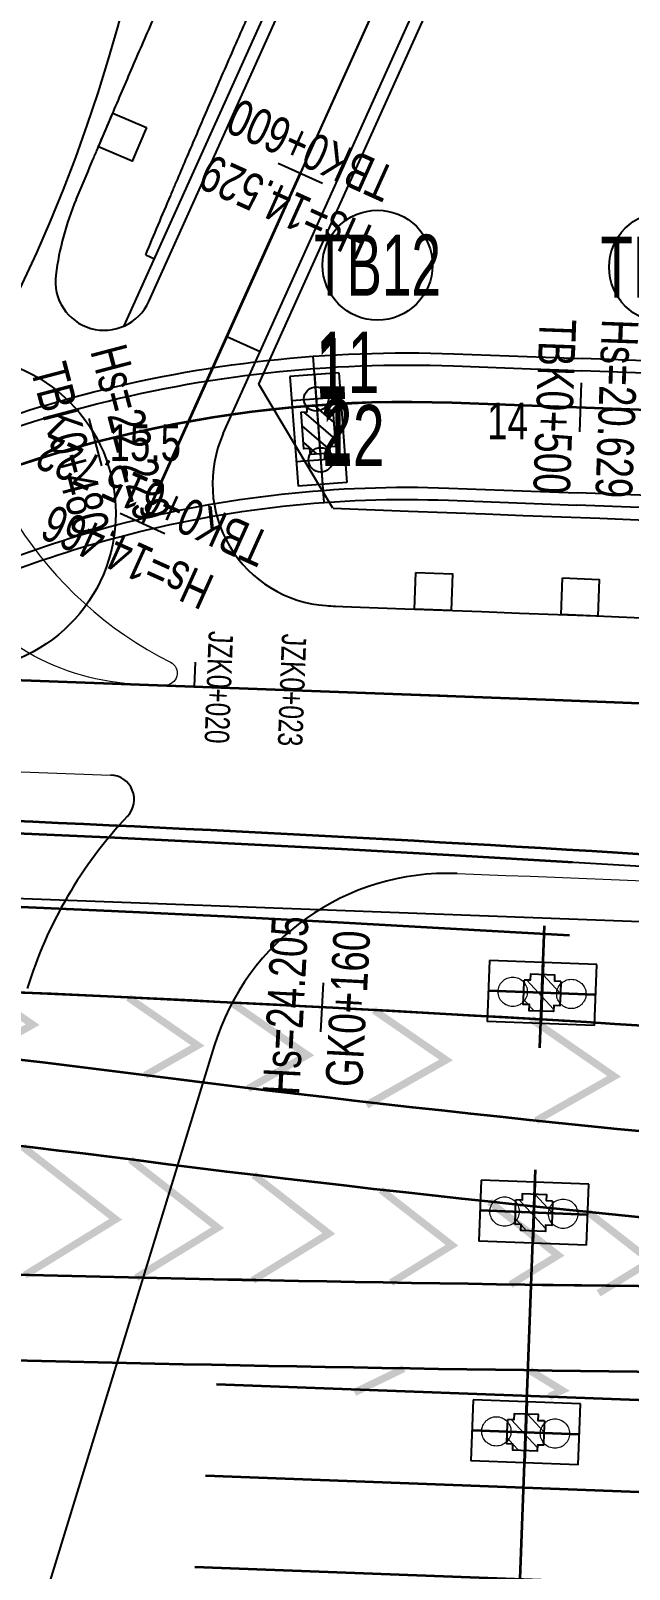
# Model space of a CAD drawing. Extents: x 0 to 558779, y 0 to 2762081.
# Drawn here: x 519949.3 to 519973.8, y 2757649.2 to 2757712.2 of the extents above; entities that cross this region are included whole.
import ezdxf
from ezdxf.enums import TextEntityAlignment as Align

# ---------------------------------------------------------------- set-up
doc = ezdxf.new("R2010")
doc.units = 0
doc.header["$LTSCALE"] = 20
for name, pattern in [('CENTER', [2, 1.25, -0.25, 0.25, -0.25]), ('DASHED', [19.05, 12.7, -6.35]), ('HIDDEN', [0.375, 0.25, -0.125])]:
    doc.linetypes.add(name, pattern=pattern)
for name, color, linetype in [('B-标线', 8, 'Continuous'), ('DL-中心线', 10, 'Continuous'), ('DL-人行道边线', 1, 'Continuous'), ('DL-树池', 110, 'Continuous'), ('DL-非机动车道边线', 6, 'Continuous'), ('L-主桥边线', 240, 'Continuous'), ('L-洛秀互通匝道边线', 140, 'Continuous'), ('L-脊线', 222, 'Continuous'), ('L-辅路绿化带', 3, 'Continuous'), ('Pile-JZ', 7, 'Continuous'), ('QL-主线桥墩', 191, 'Continuous'), ('QL-分孔线', 4, 'Continuous'), ('QL-墩号', 6, 'Continuous'), ('QL-桥墩', 191, 'Continuous'), ('QL-桥跨数值', 6, 'Continuous'), ('RD-红线', 230, 'Continuous'), ('XW_G', 7, 'Continuous'), ('XW_J', 7, 'Continuous'), ('XW_JZ', 7, 'Continuous'), ('XW_JZ-江城大道左辅路', 7, 'Continuous'), ('XW_TB', 7, 'Continuous'), ('XW_辅助2', 7, 'Continuous'), ('XW_辅助线', 7, 'Continuous'), ('YD-G2', 96, 'Continuous'), ('主线墩中心线', 6, 'Continuous'), ('主线墩号', 1, 'Continuous'), ('桩号-G', 7, 'Continuous'), ('桩号-TB', 7, 'Continuous'), ('点划线', 6, 'CENTER'), ('粗实线', 1, 'Continuous'), ('设计高-G', 7, 'Continuous'), ('设计高-TB', 7, 'Continuous'), ('设计高-地面高-G', 7, 'Continuous'), ('设计高-地面高-TB', 7, 'Continuous')]:
    doc.layers.add(name, color=color, linetype=linetype)
doc.layers.add('偏心', color=4, linetype='Continuous', plot=False)
doc.layers.add('坐标标注', color=6, linetype='Continuous', plot=False)
doc.layers.add('构造细实', color=5, linetype='Continuous', lineweight=15)
doc.layers.add('细虚线', color=2, linetype='DASHED', lineweight=15)
doc.styles.get("Standard").update_dxf_attribs({"font": 'fsdb_e.shx', "width": 0.7, "bigfont": 'hzdx.shx'})

# ---------------------------------------------------------------- blocks, each defined once
blk = doc.blocks.new('shuchi01')
at = {"layer": 'DL-树池', "color": 3}
blk.add_lwpolyline([(-0.75, 1.5), (0.75, 1.5), (0.75, 0), (-0.75, 0)], close=True, dxfattribs=at)
blk = doc.blocks.new('独柱墩')
at = {"layer": '构造细实'}
h = blk.add_hatch(dxfattribs=at)
h.set_pattern_fill('ANSI31', color=4, scale=0.2, angle=-1e-14, style=0)
h.paths.add_polyline_path([(-0.5, 0.75), (0, 0.75), (0.5, 0.75), (0.5, 0.5), (0.75, 0.5), (0.75, -0.5), (0.5, -0.5), (0.5, -0.75), (0, -0.75), (-0.5, -0.75), (-0.5, -0.5), (-0.75, -0.5), (-0.75, 0.5), (-0.5, 0.5)])
at = {"layer": '点划线', "lineweight": 35, "ltscale": 0.2}
for p, q in [((0, 2.2), (0, -2.2)), ((-1.25, 0), (1.25, 0))]:
    blk.add_line(p, q, dxfattribs=at)
at = {"layer": '粗实线'}
for p, q in [((-1.25, 2.2), (-1.25, -2.2)), ((1.25, 2.2), (-1.25, 2.2)), ((1.25, 2.2), (1.25, -2.2)), ((-1.25, -2.2), (1.25, -2.2))]:
    blk.add_line(p, q, dxfattribs=at)
at = {"layer": '粗实线', "color": 4}
for points in [[(-0.5, 0.75), (-0.5, 0.5), (-0.75, 0.5), (-0.75, -0.5), (-0.5, -0.5), (-0.5, -0.75)], [(-0.5, 0.75), (0, 0.75), (0.5, 0.75), (0.5, 0.5), (0.75, 0.5), (0.75, -0.5), (0.5, -0.5), (0.5, -0.75), (0, -0.75), (-0.5, -0.75)]]:
    blk.add_lwpolyline(points, dxfattribs=at)
at = {"layer": '细虚线', "ltscale": 5}
for centre in [(0, 1.2), (0, -1.2)]:
    blk.add_circle(centre, 0.6, dxfattribs=at)
blk = doc.blocks.new('主线桥墩10.09')
at = {"layer": 'L-主桥边线', "lineweight": 35, "ltscale": 2, "flags": 128}
blk.add_lwpolyline([(3016.2726, -324.8518, -0.0067509), (2959.7417, -321.8524, 0.0059351), (2926.4729, -320.0327, 0.0059351)], format="xyb", dxfattribs=at)
at = {"layer": '主线墩中心线', "linetype": 'CENTER', "lineweight": 35}
blk.add_line((2948.184, -359.346), (2949.6047, -321.214), dxfattribs=at)
at = {"layer": '主线墩号', "rotation": 267.8662511249717}
for p in [(2949.3847, -327.1184), (2949.0497, -336.1121), (2948.7146, -345.1059)]:
    blk.add_blockref('独柱墩', p, dxfattribs=at)
blk = doc.blocks.new('(6-1)6.0m花瓶墩单排桩2根1.0')
h = blk.add_hatch()
h.set_pattern_fill('ANSI31', color=3, scale=0.15, angle=180)
h.paths.add_polyline_path([(1, 0.4), (1, -0.4), (0.75, -0.4), (0.75, -0.65), (-0.75, -0.65), (-0.75, -0.4), (-1, -0.4), (-1, 0.4), (-0.75, 0.4), (-0.75, 0.65), (0.75, 0.65), (0.75, 0.4)])
at = {"layer": 'QL-桥墩', "color": 1}
for p, q in [((-2.25, 1), (-2.25, -1)), ((-2.25, 1), (2.25, 1)), ((2.25, 1), (2.25, -1)), ((-2.25, -1), (2.25, -1))]:
    blk.add_line(p, q, dxfattribs=at)
at = {"layer": 'QL-桥墩', "color": 3, "linetype": 'CENTER'}
for p, q in [((-1.25, 1), (-1.25, -1)), ((1.25, 1), (1.25, -1)), ((-2.25, 0), (2.25, 0))]:
    blk.add_line(p, q, dxfattribs=at)
at = {"layer": 'QL-桥墩', "color": 1}
blk.add_lwpolyline([(1, 0.4), (1, -0.4), (0.75, -0.4), (0.75, -0.65), (-0.75, -0.65), (-0.75, -0.4), (-1, -0.4), (-1, 0.4), (-0.75, 0.4), (-0.75, 0.65), (0.75, 0.65), (0.75, 0.4)], close=True, dxfattribs=at)
at = {"layer": 'QL-桥墩', "color": 3}
for centre in [(-1.25, 0), (1.25, 0)]:
    blk.add_circle(centre, 0.5, dxfattribs=at)

msp = doc.modelspace()

# ---------------------------------------------------------------- linework, layer by layer
at = {"layer": 'B-标线', "linetype": 'HIDDEN', "lineweight": 35, "ltscale": 5, "flags": 128}
for points in [[(518722.616, 2757735.5), (518950.258, 2757708.661, 0.020032), (519308.329, 2757680.927), (521004.334, 2757617.737)], [(518722.177, 2757731.776), (518949.819, 2757704.937, 0.020032), (519308.189, 2757677.18), (521004.194, 2757613.99)], [(518721.738, 2757728.051), (518949.38, 2757701.213, 0.020032), (519308.05, 2757673.433), (521004.055, 2757610.243)], [(520121.318, 2757671.401), (520041.862, 2757674.362, -0.007318), (519980.568, 2757677.544, 0.013233), (519906.378, 2757680.517), (519853.107, 2757681.24)], [(520121.206, 2757668.403), (520041.75, 2757671.364, -0.007318), (519980.369, 2757674.551, 0.013233), (519906.337, 2757677.517), (519853.066, 2757678.241)]]:
    msp.add_lwpolyline(points, format="xyb", dxfattribs=at)
at = {"layer": 'B-标线', "lineweight": 35, "flags": 128}
for points in [[(520121.076, 2757664.906), (520041.62, 2757667.866, -0.007318), (519980.136, 2757671.059, 0.013233), (519906.289, 2757674.018), (519853.019, 2757674.741, -0.000643), (519847.464, 2757674.821, -0.001929)], [(520030.985, 2757663.847, -0.02752), (519954.187, 2757669.383, 0.028361), (519884.082, 2757674.319)], [(520030.926, 2757660.347, -0.02752), (519953.744, 2757665.912, 0.028361), (519884.035, 2757670.819, 0.028361)], [(520036.824, 2757660.239, 0.004934), (519997.356, 2757660.634, -0.009271), (519923.207, 2757662.021)], [(520510.897, 2757635.787), (520476.549, 2757637.066, -0.012224), (520403.185, 2757641.598, 0.012224), (520330.163, 2757646.108), (520071.375, 2757655.75, 0.009271), (519997.356, 2757657.134, -0.009271), (519923.077, 2757658.523, -0.009271)]]:
    msp.add_lwpolyline(points, format="xyb", dxfattribs=at)
at = {"layer": 'B-标线', "lineweight": 35, "const_width": 0.3, "flags": 128}
for points in [[(519947.416, 2757672.853), (519949.406, 2757671.479), (519947.212, 2757670.234)], [(519953.319, 2757672.586), (519956.156, 2757670.626), (519954.007, 2757669.406)], [(519957.54, 2757672.38), (519960.645, 2757670.235), (519958.215, 2757668.856)], [(519963.363, 2757672.075), (519966.319, 2757670.033), (519963.062, 2757668.185)], [(519969.798, 2757671.709), (519973.196, 2757669.362), (519969.998, 2757667.547)], [(519948.996, 2757666.481), (519952.801, 2757663.511), (519949.083, 2757661.225)], [(519953.405, 2757665.955), (519956.974, 2757663.169), (519953.641, 2757661.119)], [(519958.453, 2757665.327), (519961.523, 2757662.93), (519958.417, 2757661.02)], [(519963.652, 2757664.718), (519966.559, 2757662.45), (519964.066, 2757660.917)], [(519968.098, 2757664.229), (519970.903, 2757662.039), (519968.953, 2757660.84)], [(519972.124, 2757663.81), (519974.699, 2757661.8), (519972.56, 2757660.484)], [(519964.59, 2757657.407), (519962.577, 2757656.426)], [(519969.74, 2757657.329), (519971.071, 2757656.513), (519970.541, 2757656.255)]]:
    msp.add_lwpolyline(points, dxfattribs=at)
at = {"layer": 'DL-中心线', "linetype": 'CENTER', "lineweight": 35, "ltscale": 5, "flags": 128}
for points in [[(520121.076, 2757664.906), (520041.62, 2757667.866, -0.007318), (519980.136, 2757671.059, 0.013233), (519906.289, 2757674.018), (519853.019, 2757674.741, -0.000643), (519847.464, 2757674.821, -0.001929), (519841.909, 2757674.93, -0.003215), (519836.356, 2757675.096, -0.004501), (519830.806, 2757675.348, -0.005787), (519825.263, 2757675.713, -0.007073), (519819.731, 2757676.221, -0.008359), (519814.217, 2757676.9, -0.009645), (519808.731, 2757677.777, -0.010932), (519803.287, 2757678.878, -0.011575), (519798.167, 2757680.157, -0.011575), (519793.555, 2757681.538, -0.011575), (519789.349, 2757683.013, -0.011575), (519785.484, 2757684.574, -0.011575), (519781.912, 2757686.212, -0.011575), (519778.6, 2757687.921, -0.011575), (519775.52, 2757689.696, -0.011575), (519772.654, 2757691.529, -0.011575), (519769.984, 2757693.416, -0.011575), (519767.499, 2757695.351, -0.011575), (519765.187, 2757697.329, -0.011575), (519763.04, 2757699.347, -0.011575), (519761.049, 2757701.398, -0.005787), (519760.111, 2757702.435, -1.096245), (519856.517, 2757773.04, -0.012003), (519857.958, 2757770.5, -0.012289), (519859.346, 2757767.753, -0.012289), (519860.636, 2757764.852, -0.012289), (519861.821, 2757761.791, -0.012289), (519862.891, 2757758.563, -0.012289), (519863.837, 2757755.159, -0.012289), (519864.647, 2757751.567, -0.012289), (519865.309, 2757747.771, -0.012289), (519865.807, 2757743.753, -0.012289), (519866.125, 2757739.487, -0.012289), (519866.239, 2757734.936, -0.012289), (519866.122, 2757730.052, -0.012289), (519865.733, 2757724.76, -0.011686), (519865.061, 2757719.246, -0.010479), (519864.145, 2757713.767, -0.009272), (519863.014, 2757708.328, -0.008066), (519861.695, 2757702.932, -0.006859), (519860.215, 2757697.577, -0.005652), (519858.601, 2757692.261, -0.004445), (519856.881, 2757686.978, -0.003239), (519855.08, 2757681.723, -0.002032), (519853.223, 2757676.487)], [(519483.693, 2757688.86), (519492.803, 2757688.723, 0.043131), (519561.509, 2757693.622), (519577.044, 2757696.088, 0.031213), (519605.074, 2757702.35, -0.20367), (519636.14, 2757698.616, 0.121654), (519654.577, 2757693.327), (519683.777, 2757692.239, 0.115793), (519751.057, 2757705.409, -0.255248), (519789.288, 2757702.5, 0.14148), (519842.378, 2757686.387), (519917.269, 2757685.369, 0.125687), (519941.327, 2757691.167, -0.131701), (519966.567, 2757696.935), (519992.7, 2757695.961, 0.660156), (519996.625, 2757704.277, -0.072356), (519979.943, 2757729.661, 0.641349), (519970.854, 2757729.6), (519953.894, 2757691.981)], [(519936.037, 2757686.063), (519964.506, 2757685.002, -0.005003), (520064.453, 2757680.276, 0.005004), (520164.421, 2757675.549), (520317.716, 2757669.838, -0.035769), (520402.945, 2757660.533, 0.035768), (520544.989, 2757645.024), (520703.493, 2757639.118)], [(519936.037, 2757686.063), (519964.506, 2757685.002, -0.005003), (520064.453, 2757680.276, 0.005004), (520164.421, 2757675.549), (520299.83, 2757670.504, -0.031984), (520426.983, 2757657.594, 0.031983), (520554.132, 2757644.684), (520703.493, 2757639.118)], [(520544.729, 2757638.029), (520476.679, 2757640.564, -0.012224), (520403.486, 2757645.085, 0.012224), (520330.293, 2757649.606), (520071.505, 2757659.248, 0.009271), (519997.356, 2757660.634, -0.009271), (519923.207, 2757662.021)]]:
    msp.add_lwpolyline(points, format="xyb", dxfattribs=at)
at = {"layer": 'DL-人行道边线', "flags": 128}
for points in [[(519954.029, 2757702.982, -0.001119), (519955.054, 2757705.414, -0.000203), (519955.241, 2757705.857, -0.000405), (519955.627, 2757706.762, -0.000405), (519956.025, 2757707.695, -0.000405), (519956.439, 2757708.658, -0.000405), (519956.869, 2757709.654, -0.000405), (519957.317, 2757710.689, -0.000405), (519957.786, 2757711.765, -0.000405), (519958.277, 2757712.889, -0.000405)], [(519961.694, 2757692.612), (519964.785, 2757692.497, -0.005003), (520064.882, 2757687.764, 0.002164), (520108.037, 2757685.478)]]:
    msp.add_lwpolyline(points, format="xyb", dxfattribs=at)
for points in [[(519954.029, 2757702.982), (519954.392, 2757702.818)], [(519961.691, 2757692.616), (519958.66, 2757697.686)]]:
    msp.add_lwpolyline(points, dxfattribs=at)
at = {"layer": 'DL-非机动车道边线', "flags": 128}
for points in [[(519951.184, 2757705.248, -0.000701), (519951.831, 2757706.78, -0.000203), (519952.02, 2757707.225, -0.000405), (519952.407, 2757708.135, -0.000405), (519952.808, 2757709.073, -0.000405), (519953.224, 2757710.041, -0.000405), (519953.656, 2757711.043, -0.000405), (519954.107, 2757712.083, -0.000405), (519954.578, 2757713.164, -0.000405)], [(519961.73, 2757688.608), (519964.636, 2757688.5, -0.005003), (520064.653, 2757683.771, 0.002164), (520107.843, 2757681.482)]]:
    msp.add_lwpolyline(points, format="xyb", dxfattribs=at)
at = {"layer": 'DL-非机动车道边线'}
for centre, radius, start, end in [((519962.247, 2757700.597), 12, 157.19788, 172.53725), ((519952.331, 2757701.896), 2, 172.53725, 335.73231), ((519961.761, 2757693.614), 5, 155.73231, 266.01926), ((519962.247, 2757700.597), 12, 266.01926, 267.83999)]:
    msp.add_arc(centre, radius, start, end, dxfattribs=at)
at = {"layer": 'L-洛秀互通匝道边线'}
msp.add_line((519957.345, 2757699.635), (519958.713, 2757699.019), dxfattribs=at)
at = {"layer": 'L-洛秀互通匝道边线', "flags": 128}
for points in [[(519953.155, 2757700.074), (519967.208, 2757731.244, -0.641349), (519983.567, 2757731.353, 0.072356), (519999.617, 2757706.932, -0.660156), (519992.551, 2757691.964), (519971.665, 2757692.742)], [(519954.155, 2757701.074), (519967.664, 2757731.038, -0.641349), (519983.114, 2757731.142, 0.072356), (519999.243, 2757706.6, -0.660156), (519992.569, 2757692.463), (519971.683, 2757693.242)], [(519957.345, 2757699.635), (519970.854, 2757729.6, -0.641349), (519979.943, 2757729.661, 0.072356), (519996.625, 2757704.277, -0.660156), (519992.7, 2757695.961), (519971.813, 2757696.739)], [(519957.203, 2757695.669), (519972.222, 2757728.983, -0.641349), (519978.584, 2757729.026, 0.072356), (519995.504, 2757703.281, -0.660156), (519992.755, 2757697.46), (519971.869, 2757698.238)], [(519958.66, 2757697.686), (519972.678, 2757728.778, -0.641349), (519978.131, 2757728.814, 0.072356), (519995.13, 2757702.949, -0.660156), (519992.774, 2757697.96), (519971.888, 2757698.738)], [(519716.368, 2757696.619, 0.060167), (519750.234, 2757707.232, -0.255248), (519790.377, 2757704.178, 0.14148), (519842.405, 2757688.386), (519917.296, 2757687.369, 0.125687), (519940.392, 2757692.935, -0.057195), (519951.437, 2757697.248)], [(519718.107, 2757696.443, 0.057332), (519750.44, 2757706.777, -0.255248), (519790.105, 2757703.758, 0.14148), (519842.398, 2757687.887), (519917.289, 2757686.869, 0.125687), (519940.625, 2757692.493, -0.057195), (519951.565, 2757696.765)], [(519718.398, 2757694.972, 0.057332), (519751.057, 2757705.409, -0.255248), (519789.288, 2757702.5, 0.14148), (519842.378, 2757686.387), (519917.269, 2757685.369, 0.125687), (519941.327, 2757691.167, -0.131701), (519966.567, 2757696.935), (519971.813, 2757696.739)], [(519715.044, 2757690.798, 0.064032), (519752.496, 2757702.219, -0.255248), (519787.382, 2757699.564, 0.14148), (519842.331, 2757682.887), (519917.221, 2757681.87, 0.125687), (519942.963, 2757688.073, -0.057195), (519952.841, 2757691.93)], [(519713.007, 2757689.961, 0.067535), (519752.702, 2757701.763, -0.255248), (519787.11, 2757699.145, 0.14148), (519842.324, 2757682.387), (519917.215, 2757681.37, 0.125687), (519943.197, 2757687.631, -0.057195), (519952.968, 2757691.447)], [(519951.437, 2757697.248, -0.073949), (519966.642, 2757698.933), (519971.888, 2757698.738)], [(519951.565, 2757696.765, -0.073949), (519966.623, 2757698.434), (519971.869, 2757698.238)], [(519952.841, 2757691.93, -0.073949), (519966.437, 2757693.437), (519971.683, 2757693.242)], [(519952.968, 2757691.447, -0.073949), (519966.418, 2757692.938), (519971.665, 2757692.742)], [(520037.132, 2757675.044, -0.006751), (519980.601, 2757678.043, 0.013233), (519906.384, 2757681.017), (519853.114, 2757681.74)], [(520037.113, 2757674.544, -0.006751), (519980.568, 2757677.544, 0.013233), (519906.378, 2757680.517), (519853.107, 2757681.24)]]:
    msp.add_lwpolyline(points, format="xyb", dxfattribs=at)
at = {"layer": 'L-脊线', "flags": 128}
msp.add_lwpolyline([(520037.114, 2757668.039, -0.006782), (519980.136, 2757671.059, 0.006624), (519943.19, 2757673.028, 0.006624)], format="xyb", dxfattribs=at)
at = {"layer": 'L-辅路绿化带', "lineweight": 0, "flags": 128}
msp.add_lwpolyline([(519953.779, 2757685.402, -0.519975), (519944.882, 2757699.146, -0.000461), (519945.295, 2757700.165, -0.807709), (519946.258, 2757699.996, 0.273052), (519955.044, 2757686.31, -0.805303), (519954.8, 2757685.364)], format="xyb", close=True, dxfattribs=at)
msp.add_lwpolyline([(519941.965, 2757682.09), (519952.593, 2757681.694)], dxfattribs=at)
msp.add_lwpolyline([(519966.767, 2757677.663, -0.001599), (519998.668, 2757676.355)], format="xyb", dxfattribs=at)
at = {"layer": 'L-辅路绿化带'}
msp.add_lwpolyline([(519956.83, 2757670.608), (519943.746, 2757628.036)], dxfattribs=at)
for centre, radius, start, end in [((519952.556, 2757680.694), 1, 316.72394, 87.86602), ((519966.389, 2757667.67), 18, 136.72394, 162.91526), ((519966.389, 2757667.67), 10, 87.83696, 162.91526)]:
    msp.add_arc(centre, radius, start, end, dxfattribs=at)
at = {"layer": 'Pile-JZ'}
msp.add_line((519956.023, 2757685.319), (519956.06, 2757686.318), dxfattribs=at)
at = {"layer": 'QL-分孔线'}
msp.add_line((519960.874, 2757698.828), (519961.316, 2757692.844), dxfattribs=at)
at = {"layer": 'QL-墩号'}
for centre in [(519963.514, 2757702.557), (519975.238, 2757702.478)]:
    msp.add_circle(centre, 2.25, dxfattribs=at)
at = {"layer": 'RD-红线'}
msp.add_lwpolyline([(520096.482, 2757671.155), (520096.119, 2757671.155), (520095.713, 2757671.155), (520095.713, 2757671.155), (519947.557, 2757676.675, -0.505646), (519923.553, 2757711.97), (519982.334, 2757878.638, -0.000168), (519982.399, 2757878.822, -0.000168)], format="xyb", dxfattribs=at)
at = {"layer": 'XW_G', "color": 2}
msp.add_arc((519887.323, 2756277.646), 1396.5, 86.189231, 89.221814, dxfattribs=at)
msp.add_arc((519887.323, 2756277.646), 1396.5, 86.189231, 89.221814, dxfattribs=at)
at = {"layer": 'XW_J', "color": 2}
msp.add_arc((519997.672, 2759660.634), 2000, 267.866251, 269.990957, dxfattribs=at)
msp.add_arc((519997.672, 2759660.634), 2000, 267.866251, 269.990957, dxfattribs=at)
at = {"layer": 'XW_JZ', "color": 4}
msp.add_line((519936.037, 2757686.063), (519964.506, 2757685.002), dxfattribs=at)
at = {"layer": 'XW_JZ', "color": 2}
msp.add_arc((519778.324, 2752688.47), 5000, 86.719409, 87.866018, dxfattribs=at)
at = {"layer": 'XW_JZ-江城大道左辅路', "color": 4}
msp.add_line((519936.037, 2757686.063), (519964.506, 2757685.002), dxfattribs=at)
at = {"layer": 'XW_JZ-江城大道左辅路', "color": 2}
msp.add_arc((519778.324, 2752688.47), 5000, 86.719409, 87.866018, dxfattribs=at)
at = {"layer": 'XW_TB', "color": 4}
for p, q in [((519970.854, 2757729.6), (519953.894, 2757691.981)), ((519970.854, 2757729.6), (519953.894, 2757691.981)), ((519966.567, 2757696.935), (519992.7, 2757695.961)), ((519966.567, 2757696.935), (519992.7, 2757695.961))]:
    msp.add_line(p, q, dxfattribs=at)
at = {"layer": 'XW_TB', "color": 2}
msp.add_arc((519964.705, 2757646.969), 50, 87.86602, 117.87698, dxfattribs=at)
msp.add_arc((519964.705, 2757646.969), 50, 87.86602, 117.87698, dxfattribs=at)
at = {"layer": 'XW_辅助2', "color": 2}
msp.add_arc((519887.323, 2756277.646), 1396.5, 86.189231, 89.221814, dxfattribs=at)
at = {"layer": 'XW_辅助线', "color": 2}
for centre, radius, start, end in [((519875.662, 2757054.376), 620, 82.723702, 89.221814), ((519875.662, 2757054.376), 620, 82.723702, 89.221814), ((520042.845, 2758363.746), 700, 262.723702, 269.029211), ((520042.845, 2758363.746), 700, 262.723702, 269.029211)]:
    msp.add_arc(centre, radius, start, end, dxfattribs=at)
at = {"layer": 'YD-G2'}
msp.add_lwpolyline([(519982.4, 2757878.826), (520003.49, 2757893.646), (520022.894, 2757892.923), (519992.702, 2757807.319, 0.505646), (520065.169, 2757700.766), (520120.411, 2757698.707), (520118.947, 2757694.313, 0.001135), (520116.073, 2757685.615), (520096.482, 2757671.158), (520096.119, 2757671.158), (520095.713, 2757671.158), (519947.558, 2757676.679, -0.140867), (519933.647, 2757681.244, 0.002727), (519934.192, 2757681.74, 0.006712), (519935.489, 2757682.965, 0.006448), (519936.685, 2757684.156, 0.363724), (519943.111, 2757767.428), (519982.335, 2757878.642, -0.00262), (519982.4, 2757878.826)], format="xyb", close=True, dxfattribs=at)
at = {"layer": '偏心'}
msp.add_circle((519946.359, 2757692.405), 6.444, dxfattribs=at)
at = {"layer": '设计高-地面高-G'}
msp.add_line((519961.197, 2757671.19), (519961.303, 2757673.187), dxfattribs=at)
at = {"layer": '设计高-地面高-TB'}
for p, q in [((519961.268, 2757705.903), (519959.445, 2757706.725)), ((519971.851, 2757697.739), (519971.776, 2757695.74)), ((519951.705, 2757696.285), (519952.215, 2757694.351)), ((519954.806, 2757691.57), (519952.983, 2757692.392))]:
    msp.add_line(p, q, dxfattribs=at)

# ---------------------------------------------------------------- block references
at = {"layer": 'DL-树池'}
for p, rotation in [((519952.39, 2757708.094), 246.9019613201981), ((519965.78, 2757688.457), 357.8529099578004), ((519971.776, 2757688.229), 357.7842031171554)]:
    msp.add_blockref('shuchi01', p, dxfattribs=dict(at, rotation=rotation))
at = {"layer": 'QL-主线桥墩'}
msp.add_blockref('主线桥墩10.09', (517020.86, 2757999.896), dxfattribs=at)
at = {"layer": '坐标标注', "rotation": 274.22603992429}
msp.add_blockref('(6-1)6.0m花瓶墩单排桩2根1.0', (519961.095, 2757695.836), dxfattribs=at)

# ---------------------------------------------------------------- texts
at = {"layer": 'Pile-JZ', "width": 0.75}
for s, p in [('JZK0+020', (519957.022, 2757685.281)), ('JZK0+023', (519960.02, 2757685.17))]:
    msp.add_text(s, height=1, rotation=267.86602, dxfattribs=at).set_placement(p, align=Align.MIDDLE_CENTER)
at = {"layer": 'QL-墩号', "width": 0.65}
for s, p in [('TB12', (519963.514, 2757702.557)), ('TB13', (519975.238, 2757702.478))]:
    msp.add_text(s, height=2.5, dxfattribs=at).set_placement(p, align=Align.MIDDLE_CENTER)
at = {"layer": 'QL-桥跨数值', "lineweight": 35, "width": 0.75}
for s, p in [('14', (519968.837, 2757694.982)), ('15.5', (519954.012, 2757694.099))]:
    msp.add_text(s, height=1.5, dxfattribs=at).set_placement(p, align=Align.BOTTOM_CENTER)
at = {"layer": '坐标标注', "width": 0.7}
for s, p in [('11', (519960.984, 2757697.332)), ('1', (519961.002, 2757697.083)), ('2', (519961.187, 2757694.59)), ('12', (519961.205, 2757694.34))]:
    msp.add_text(s, height=2.5, dxfattribs=at).set_placement(p)
at = {"layer": '桩号-G', "width": 0.75}
msp.add_text('GK0+160', height=1.5, rotation=86.9655, dxfattribs=at).set_placement((519961.549, 2757672.172), align=Align.TOP_CENTER)
at = {"layer": '桩号-TB', "width": 0.75}
for s, rotation, p in [('TBK0+600', 155.73231, (519960.479, 2757706.587)), ('TBK0+500', 267.86602, (519971.514, 2757696.75)), ('TBK0+480', 284.76846, (519951.67, 2757695.241)), ('TBK0+615.722', 155.73231, (519954.018, 2757692.254))]:
    msp.add_text(s, height=1.5, rotation=rotation, dxfattribs=at).set_placement(p, align=Align.TOP_CENTER)
at = {"layer": '设计高-G', "width": 0.75}
msp.add_text('Hs=24.205', height=1.5, rotation=86.9655, dxfattribs=at).set_placement((519960.95, 2757672.204), align=Align.BOTTOM_CENTER)
at = {"layer": '设计高-TB', "width": 0.75}
for s, rotation, p in [('Hs=14.529', 155.73231, (519960.233, 2757706.04)), ('Hs=20.629', 267.86602, (519972.113, 2757696.728)), ('Hs=22.229', 284.76846, (519952.25, 2757695.394)), ('Hs=14.466', 155.73231, (519953.771, 2757691.707))]:
    msp.add_text(s, height=1.5, rotation=rotation, dxfattribs=at).set_placement(p, align=Align.BOTTOM_CENTER)

doc.saveas('drawing.dxf')
